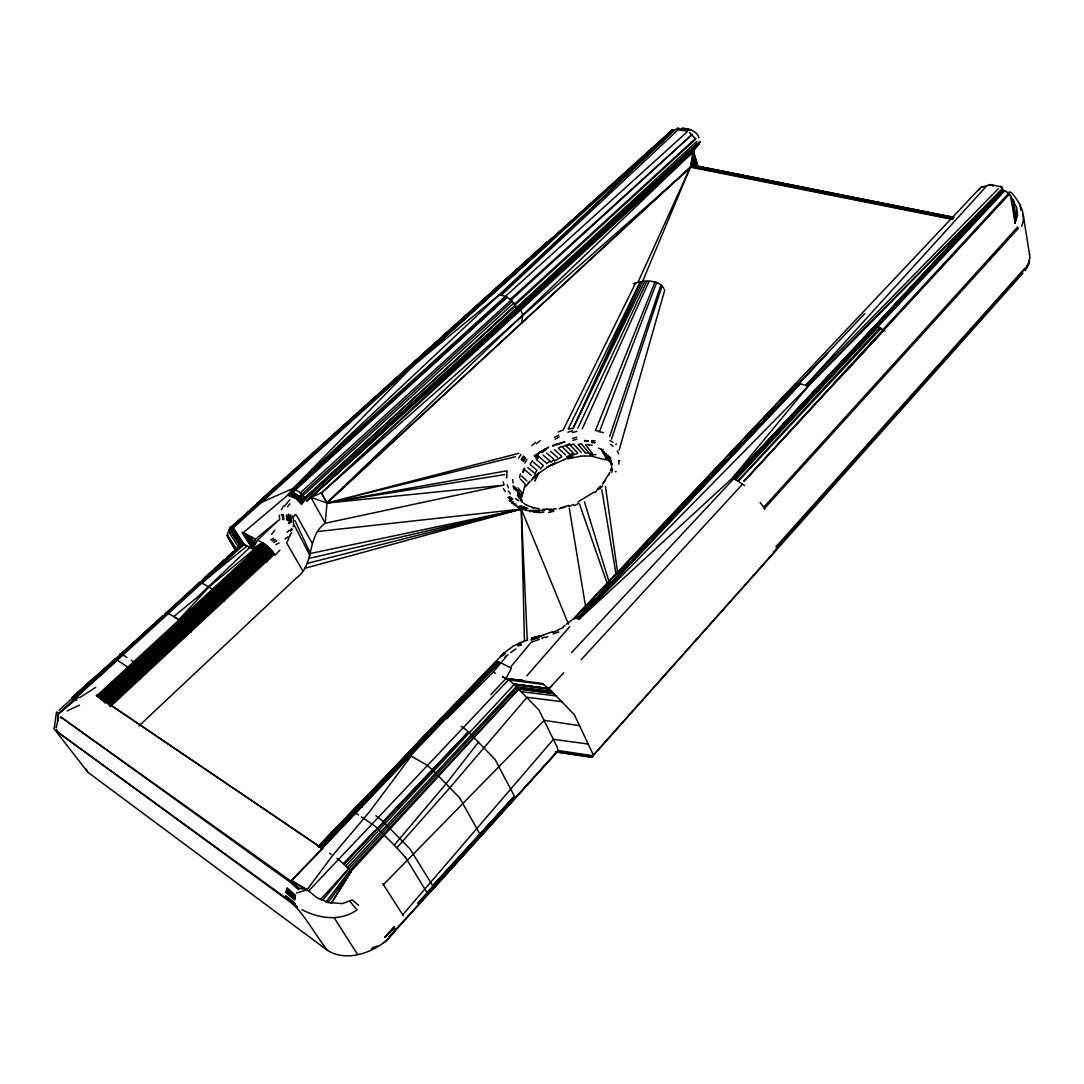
<?xml version="1.0" encoding="UTF-8"?>
<svg xmlns="http://www.w3.org/2000/svg" width="1084" height="1084" viewBox="0 0 1084 1084"><rect width="100%" height="100%" fill="white"/><g stroke="black" fill="none" stroke-linecap="round" stroke-linejoin="round"><path stroke-width="1.5" d="M57.371 722.649L58.238 712.716L56.476 711.998L54.2 728.922L87.818 772.242L327.639 950.492C346.135 961.982 371.338 953.27 386.595 940.438M227.288 535.225L236.082 548.992M266.894 562.122L260.58 554.452L252.843 548.992L243.128 532.786L287.666 495.225L295.553 498.328L298.71 495.835L296.379 498.911L301.542 504.426L305.566 499.331L700.169 141.489L693.353 151.57L693.015 165.595L321.298 493.003L327.016 503.03L503.098 485.239L325.2 523.233C306.108 536.797 315.322 564.574 296.217 578.124L138.915 725.941M56.327 727.608L57.005 723.638M522.027 497.149L522.217 493.505M546.471 242.992L547.745 241.664L550.32 241.434L259.618 503.193L327.26 441.188L229.794 528.233M286.975 887.782L295.525 895.384L294.658 900.018L285.742 892.444M698.909 137.898C697.405 131.313 689.004 128.305 682.988 128.468M611.552 467.272L611.674 465.239M306.609 501.214L693.353 151.57L692.473 165.784L953.215 217.776M1010.396 195.405L1016.48 207.301L1015.152 223.277L1010.396 195.405L1006.738 191.882L1002.321 189.93L862.986 338.953M406.446 370.254L409.969 365.552L413.505 365.457L499.074 294.97C507.068 295.539 514.317 301.162 516.729 308.805L306.704 501.133M698.313 144.795L518.057 310.092L321.298 493.003L693.353 151.57L691.944 166.042L952.701 218.019M57.791 721.646L58.658 713.028M1029.475 258.71L1028.228 265.133L1025.207 270.607M507.027 470.93L506.716 478.044M697.635 165.947L693.353 151.57L690.4 167.126L326.677 502.881L693.353 151.57L691.429 166.34L952.199 218.331M71.774 699.641L71.869 698.936M71.869 698.909L72.167 697.622L92.899 678.787L95.69 679.885L244.171 544.507L253.805 549.602L262.409 542.623L269.32 547.854L275.065 555.171L279.902 550.103M74.579 695.481L74.403 696.606M697.879 166.99L693.353 151.57L690.901 166.719L951.684 218.697M587.813 756.375L590.888 757.12A10.257 3.347 42.5 0 1 591.498 757.079L592.799 756.131L592.731 753.705M254.632 538.667L252.843 548.992L262.409 542.623L257.518 540.13L252.843 548.992L242.071 532.258L255.512 539.1L278.724 520.13L257.518 540.13M522.515 494.981L525.171 483.965L520.32 479.087M441.337 719.126L442.949 717.269L446.947 718.624L493.139 672.08L505.822 657.026M114.05 660.671L114.389 659.262M119.403 656.525L120.148 653.964M119.782 654.993L152.844 624.858M611.308 470.144L611.796 468.017M611.85 472.299L612.623 469.237M519.521 477.624L520.456 473.965M119.646 655.508L127.045 648.584M1028.824 263.669L1029.461 261.217M610.482 470.849L611.078 468.613M255.512 539.1L252.843 548.992L242.626 532.529M1028.418 263.832L1029.109 261.325M164.971 614.1L165.798 612.555M619.113 450.131L664.587 290.675L664.235 289.36M776.347 545.929L776.32 550.076L773.502 551.756M1028.337 264.604L1029.095 262.125M793.569 386.541L795.764 383.831L800.168 383.763M362.259 807.241L358.438 805.534L357.164 807.038M644.79 281.271L573.043 428.465L568.124 429.115L640.265 281.854C647.568 280.634 656.294 280.512 662.08 285.864L611.525 439.21M609.709 436.364L660.983 284.875M198.223 583.748L198.873 582.352L200.35 582.338L167.071 612.731L165.649 612.623M114.267 659.75L72.045 697.798M229.672 528.545L227.369 534.52A24.647 6.829 46.7 0 0 227.288 534.886L236.095 548.761M229.713 528.436L240.431 545.076L240.16 545.767L229.401 529.222L240.106 545.862L239.591 547.095M1015.342 222.166L1017.646 214.971L1016.48 207.301M656.701 282.572L599.642 431.066L595.17 430.565M512.231 799.464L514.683 798.8L514.168 795.751L494.981 759.369L468.396 731.849L432.408 769.708L426.446 764.857L411.202 756.036C409.684 754.532 404.508 753.407 406.012 757.12M595.726 429.874L654.98 282.043M232.897 527.583L244.171 544.507L241.204 543.924L235.485 549.588M1021.562 226.312C1027.049 214.28 1019.272 201.57 1011.453 192.654L1009.231 191.827M978.567 190.432L980.614 187.654L983.31 186.543M287.26 542L288.723 538.463M640.265 281.854L573.043 428.465L642.541 281.488L690.4 167.126L952.822 219.483M522.718 471.757L524.277 468.112M608.707 475.022L609.791 472.516L602.731 483.884L605.157 480.781M523.125 472.488L524.751 468.871M1026.385 267.22L1027.51 264.726M649.14 281.176L582.257 428.803M633.368 283.642L637.948 282.328L690.4 167.126L327.016 503.03L325.2 523.233L310.959 497.38L700.142 141.814M54.214 728.34L54.647 727.432M577.88 428.139L646.972 281.163M635.658 282.924L563.179 430.036L558.314 431.933M293.019 526.688L294.008 524.724M1026.291 267.965L1027.524 265.539M490.862 694.668L506.038 678.476L511.431 668.15M520.252 306.718L520.51 305.823L517.38 308.235M60.23 717.933L61.016 717.188L290.973 881.143L299.17 888.528L306.311 889.151M512.285 301.338L301.813 494.358L297.964 500.171L513.789 303.1M523.491 461.554L525.537 457.949M433.356 888.744L432.259 885.032L410.023 848.921L382.232 820.737M293.574 517.014L294.834 514.805M522.732 460.876L524.805 457.258M524.859 463.003L526.919 459.426M521.96 460.212L524.046 456.608M521.174 459.602L523.301 455.985M281.339 509.697L283.493 506.12M518.721 458.017L520.97 454.399M289.347 523.748L290.62 521.716L290.282 516.282M521.526 323.249L522.732 315.024L520.821 309.861L518.057 310.092L520.198 306.813M288.412 523.287L289.74 521.214L288.656 513.992M257.436 504.168L257.165 503.139L547.488 241.8M592.582 756.456L557.759 751.266L433.343 888.772M525.347 486.811L530.022 481.31L527.759 483.586M530.103 464.087L532.556 460.673M92.831 678.841L71.978 698.259M296.46 893.04L307.097 889.693L316.799 897.66L328.032 902.484L351.04 871.333L518.735 689.112L553.87 693.543L574.398 714.776L592.718 753.678M301.095 503.708L303.263 500.808L300.58 502.99L304.672 497.841L299.306 491.987L293.33 488.274L259.618 503.193M307.097 889.693L332.693 855.384L369.549 811.753L411.202 756.036M295.553 498.328L297.91 495.198L294.685 497.759L297.057 494.616L293.791 497.258L296.203 494.074L292.897 496.811L295.349 493.559L291.989 496.404L294.509 493.112L291.095 496.052L293.656 492.678L290.214 495.74L295.431 489.277L506.689 297.124L294.712 488.87M326.162 901.902L350.037 870.316L518.599 688.977M271.691 534.277L274.767 530.212M667.324 134.985L671.524 130.134M284.482 506.174L289.807 499.738M405.064 856.821L394.237 845.114L446.296 783.502L478.627 741.984M230.011 527.664L240.77 544.317M290.634 531.458L292.26 529.385M534.331 474.06L536.932 470.754M371.406 949.313L372.869 947.47L377.611 945.953M287.504 506.716L289.902 503.762M289.943 530.794L291.677 528.707M322.409 900.465L348.669 868.948L517.298 687.703L552.555 692.256M384.847 937.362L394.129 927.105L394.535 927.755L384.847 937.362L393.98 926.888M302.897 495.564L298.696 500.862L301.596 498.599L299.401 501.54L304.672 497.841L305.566 499.331M304.103 497.082L300.024 502.271L515.252 305.376L488.057 330.322M396.879 847.756L450.199 787.377L527.027 697.324L562.068 701.66M402.733 914.788L553.436 739.329L588.355 744.058M599.858 489.06L602.663 485.754M240.811 544.263L230.242 527.393M526.824 675.82L569.791 626.552M776.672 547.406L1025.017 268.778M776.51 549.561L591.607 757.052L556.756 751.889A10.257 3.252 42.9 0 0 556.309 751.944L555.902 751.944A8.604 2.737 43.1 0 1 555.658 751.917M1022.971 273.141L592.149 756.835L557.366 751.632L388.953 937.01M776.429 546.309L1025.003 268.1M386.798 940.221L395.375 930.722L394.874 928.378M852.159 364.129L1009.326 193.914L744.071 481.201L883.067 329.821M535.659 458.166L538.518 454.995M764.735 509.426L763.759 507.285L1017.754 226.895M764.396 508.545L1018.377 228.331M426.391 895.492L427.652 894.964L427.15 892.782L514.412 796.361L417.503 903.297M289.862 534.927L291.745 532.854M320.525 899.625L348.492 868.785L346.067 866.36M986.101 186.502L805.737 385.362L800.29 383.777L578.273 619.127L800.29 383.777M432.977 886.36L438.492 880.127M667.378 134.592L669.56 132.194M514.372 796.252L432.679 885.764L479.995 834.26L459.643 797.865M499.9 657.5L502.949 654.167M468.6 732.052L343.926 864.233L345.932 866.224M838.393 379.468L883.514 330.173L884.991 330.959M507.61 679.356L507.962 679.587A6.612 2.168 43.9 0 1 508.45 679.912L511.025 681.809A6.341 2.087 43.9 0 1 511.567 682.242L513.775 684.221L548.992 688.733L563.694 672.744M253.805 549.602L208.995 586.972L178.914 619.682L167.139 612.758L189.293 592.609M581.159 659.736L742.296 484.44M345.674 865.967L514.141 684.56L549.344 689.072M861.739 340.349L1001.508 189.741L578.897 619.438L732.405 478.044L875.913 325.43L882.837 329.631L1008.689 193.331M744.071 481.201L883.514 330.173L882.837 329.631M880.113 327.476L737.77 480.984L744.627 485.646M347.327 867.62L516.255 686.646L551.499 691.199M998.323 188.711L805.737 385.362L808.108 386.392L732.405 478.044L735.738 479.629L878.203 326.365M847.349 369.671L883.88 330.39M1002.321 189.93L733.218 478.356L876.116 325.498M571.485 652.676L876.522 325.634M735.304 479.385L1004.787 190.811M805.439 376.704L577 618.585L864.693 313.642M830.005 374.414L732.811 478.179L1001.508 189.741L807.323 385.972M877.362 325.986L734.464 478.925L1003.974 190.445M738.15 481.296L881.197 328.262M343.98 864.287L468.451 731.903L383.18 821.618M821.022 359.861L802.39 379.685L827.431 353.14L798.529 383.451M574.276 619.059L577.758 615.36M583.558 609.208L594.005 598.111M600.97 590.726L610.265 580.875M617.23 573.477L628.828 561.16M634.641 555.008L647.405 541.458M652.053 536.526L665.982 521.756M668.3 519.29L683.394 503.274M685.711 500.808L708.922 476.174M711.253 473.708L725.182 458.938M728.665 455.239L741.429 441.689M744.911 437.99L758.841 423.221M762.323 419.522L775.087 405.972M779.735 401.039L792.499 387.489M539.317 456.581L536.377 459.697L542.989 465.185M531.241 480.51L537.217 474.507M308.71 890.913L508.45 679.912L543.585 684.397M573.409 619.059L979.855 188.345M489.047 670.4L497.502 661.592L320.444 847.39L321.176 847.783L498.179 661.768L489.724 670.589M321.176 847.783L321.894 848.203L498.884 661.985L490.456 670.833M300.959 886.346L291.826 880.249L499.643 662.283L491.228 671.131M383.221 821.658L432.408 769.708M319.834 847.105L496.892 661.525L488.464 670.332M374.373 831.049L343.343 863.677L343.926 864.233M357.571 805.629L318.168 846.821L357.883 805.548M406.622 754.613L442.164 717.418M319.319 846.929L442.57 717.31M358.262 805.534L407.028 754.545M487.922 670.332L496.337 661.525L443.017 717.283M406.297 754.749L441.838 717.594M319.089 845.737L503.599 653.408M318.94 845.94L357.192 806.062M405.89 755.25L495.876 661.606M382.625 779.789L337.287 827.051M386.094 776.171L441.337 718.597M366.392 797.119L340.742 823.826M369.874 793.502L382.611 780.209M390.728 771.754L405.795 756.049M444.779 715.467L458.559 701.091M466.594 692.703L481.526 677.134M450.578 710.02L457.462 702.839M472.394 687.27L476.974 682.486M318.872 846.238L334.983 829.45M318.886 846.59L333.845 831.021M411.527 750.087L418.397 742.919M422.99 738.15L439.034 721.443M374.59 789.138L381.541 781.903M395.43 767.418L398.912 763.8M323.574 842.227L332.788 832.661M345.444 819.49L357.219 807.241M427.638 733.895L432.218 729.125M328.344 837.946L330.647 835.561M513.748 684.18L548.924 688.679L552.095 685.4M597.84 489.087L600.604 486.242M291.826 880.249L322.653 848.704L96.34 695.345L322.558 848.636M383.438 884.666L544.222 720.359L579.777 725.684M540.225 468.925L543.26 465.903M287.111 532.244L289.225 530.144M249.713 547.488L197.369 597.189L173.765 616.539L183.128 622.853L191.272 632.013M597.433 489.25L600.251 486.54M288.195 537.745L290.39 535.645M499.887 295.051L674.898 129.741L679.112 128.535M501.228 295.322L677.92 129.917M194.713 587.514L193.318 588.761M107.831 703.651L272.111 550.929L264.144 558.274M108.508 704.464L272.748 551.742L264.767 559.073M109.728 705.982L273.873 553.287L265.919 560.631M110.283 706.714L274.387 554.059L266.434 561.39M104.389 702.378L270.038 548.599L262.057 555.929M105.162 703.204L270.756 549.358L262.775 556.702M107.126 702.852L271.461 550.157L263.48 557.488M109.132 705.223L273.344 552.528L265.377 559.872M99.742 697.879L265.553 544.574L257.558 551.892M100.514 698.57L266.298 545.157L258.317 552.474M101.286 699.288L267.043 545.78L259.062 553.111M533.694 477.881L537 474.806M118.657 656.85L116.015 659.248L120.31 655.264L73.536 697.92L72.601 697.581L115.636 659.113L130.27 668.692L140.161 679.261M97.614 696.131L263.453 543.179L255.472 550.496M98.305 696.673L264.144 543.599L256.149 550.916M98.996 697.242L264.848 544.073L256.867 551.39M301.813 494.358L296.379 498.911M516.336 307.815L696.795 141.435M96.964 695.643L262.816 542.827L254.835 550.144M261.556 558.016L264.049 555.726M515.022 305.01L695.806 139.037L689.438 132.546M259.821 553.775L267.802 546.431L102.059 700.02L96.435 695.264M260.58 554.452L268.547 547.122L102.845 700.792L102.167 700.115M117.058 658.273L117.79 657.609M120.541 655.061L242.775 543.938L231.868 527.203L232.653 527.488M119.254 656.281L136.896 640.183L100.433 673.435L116.896 658.422M300.309 492.881L692.175 134.443L510.225 299.401M514.507 304.17L695.494 138.467M517.718 307.964L697.364 143.373M261.325 555.184L269.32 547.854L103.712 701.673M78.075 692.974L74.457 696.28L78.062 693.069M82.899 688.557L88.942 683.042M126.571 649.641L118.942 656.592M127.275 649.004L131.625 645.021M123.874 652.107L121.598 654.14L127.004 657.473M171.164 609.032L195.106 587.149M136.896 640.183L121.598 654.14L120.338 653.882M95.338 679.668L59.024 713.286L75.677 699.302L74.159 698.272L94.891 679.397L73.549 697.933L94.254 679.058M117.018 659.79L74.552 698.53L117.099 659.844M349.482 461.96L350.267 461.242M383.533 430.836L387.598 427.123M388.614 426.188L389.562 425.321M393.898 421.337L394.725 420.592M396.825 418.668L395.037 420.307M398.519 417.11L399.928 415.836M457.773 362.815L461.892 359.048M471.96 349.834L474.182 347.801M520.32 306.582L699.356 143.278M507.055 297.287L289.333 495.523L291.962 492.041L288.48 495.347L294.008 488.572L287.666 495.225L293.33 488.274L413.505 365.457L550.794 241.542M59.146 710.237L116.435 658.002M155.297 622.622L162.641 615.942M167.437 611.81L198.345 583.409M203.291 578.897L224.347 559.737M226.813 557.474L233.006 551.837M73.034 697.703L93.739 678.841M131.95 644.126L134.389 641.904M136.841 639.668L139.28 637.446M141.733 635.224L162.532 616.281M203.169 579.235L208.114 574.737M214.307 569.1L234.103 551.065M167.058 612.731L242.775 543.938L240.824 545.442L242.559 543.883L231.664 527.19L592.745 202.193L549.209 241.325M116.002 659.248L167.099 612.745M94.864 679.37L74.132 698.245L94.403 679.126M304.753 497.976L515.483 305.796M504.71 474.562L327.016 503.03L310.959 497.38L699.085 143.684M520.022 307.084L698.719 144.226M233.385 527.054L228.534 531.458L238.263 546.742M294.414 488.735L505.903 296.799M72.181 697.608L93.658 678.489M257.111 504.046L272.098 490.51M274.591 488.261L280.837 482.624M285.837 478.112L304.563 461.188M308.303 457.8L313.303 453.288M318.303 448.776L338.276 430.741M340.769 428.478L345.769 423.966M349.509 420.592L370.742 401.405M373.235 399.156L378.235 394.644M380.728 392.394L403.207 372.083M405.701 369.834L409.454 366.446M386.487 387.652L412.001 364.427M417.028 359.888L434.63 343.994M438.397 340.593L466.039 315.62M471.066 311.081L489.914 294.062M492.434 291.786L521.336 265.688M523.843 263.412L545.211 244.117M412.286 364.725L672.974 129.687M411.906 365.078L548.911 241.353M687.378 131.692L293.33 488.274L674.898 129.741L233.317 527.786M256.949 503.884L547.637 241.718M239.618 519.507L229.578 528.789L240.296 545.428M242.071 517.529L248.29 511.702M250.77 509.466L411.121 365.105M410.85 365.159L548.531 241.407M411.473 365.078L672.202 129.85M411.798 365.064L501.174 284.455M232.057 527.285L549.425 241.339M413.058 365.308L550.564 241.488M531.851 445.632L535.428 442.407M542.014 452.8L548.667 447.109L534.222 455.741L534.764 456.567L541.146 451.079L541.593 451.947L544.859 449.006L545.266 449.874M82.858 688.76L88.874 683.367M533.328 478.125L536.743 475.063M500.822 656.145L503.979 653.313M422.15 355.566L433.519 345.471M438.573 340.986L441.107 338.736M460.05 321.907L465.104 317.422M547.705 242.017L552.799 237.599M564.263 227.64L574.439 218.805M501.228 656.01L504.385 653.286M503.315 653.584L513.098 646.186M532.908 478.274L536.431 475.253M239.049 541.973L240.838 540.469L241.827 542L240.797 542.867L238.385 541.621M596.701 490.198L599.574 487.814M59.024 713.286L78.414 697.093M546.729 463.695L550.022 460.985L543.111 455.144M200.526 582.379L201.76 582.921L246.976 546.079L240.797 542.867M536.444 443.695L540.198 440.632M285.051 539.087L287.639 537.014M382.937 943.337L386.432 940.587L558.043 750.534L557.23 747.161L538.87 709.912L513.775 684.221M502.258 655.915L505.429 653.489M594.018 492.136L578.002 501.824M540.062 472.353L547.312 467.421M550.577 462.34L554.059 459.846M566.282 624.235L573.978 618.476L795.764 383.831L795.141 384.183M510.55 652.69L515.943 648.909M562.921 626.891L565.049 625.4M594.398 492.637L596.525 491.147M295.349 515.483L296.244 514.873L312.016 542.962M79.43 697.811L95.744 687.324M554.534 461.079L561.81 456.771M505.022 656.674L508.111 654.817M574.263 505.781L578.937 503.166M555.062 439.223L559.154 436.947M549.412 465.89L546.675 467.394L563.612 459.955M535.482 480.551L534.846 480.903L538.328 474.318M513.22 646.159L520.415 642.378M270.634 539.9L273.656 538.287M275.824 544.696L279.103 542.935M561.946 446.229L558.274 448.193L565.482 454.873M272.138 541.106L275.282 539.439M554.507 437.38L558.788 435.104M328.032 902.484L342.368 903.609L352.205 900.005L358.587 905.275M273.629 542.447L276.854 540.74M114.579 659.045L115.636 659.113M550.943 465.253L553.585 463.735M551.092 465.28L555.238 463.261M615.644 444.44L616.579 443.993M67.1 710.914L79.471 705.156M569.005 506.553L573.775 504.399M557.718 630.021L562.962 627.663M550.767 465.131L554.994 463.044M310.959 497.38L321.42 492.773L327.016 503.03L506.106 470.93M433.112 888.975L432.15 889.097M569.669 443.681L562.244 447.001L569.466 453.898M566.363 456.784L573.748 453.871M569.94 444.481L566.241 445.998L573.45 453.153L569.764 454.616M552.474 631.715L542.705 635.251M988.716 184.985L991.02 184.619L1002.564 187.193M552.637 632.406L557.948 630.4M395.213 930.885L393.871 930.817M257.165 503.139L258.385 502.881M563.368 459.806L567.352 458.342M539.276 639.411L531.106 642.365L510.252 667.554L500.442 662.663M570.374 455.808L577.691 453.369M567.108 458.071L570.956 456.73M517.42 644.994L520.943 643.788M573.924 444.006L570.252 445.267L577.406 452.678M520.483 642.622L524.128 641.403M531.133 640.129L539.371 637.419M572.975 440.443L576.823 439.183M553.152 633.883L558.883 632.013M572.65 438.478L576.647 437.191M556.851 751.862L558.043 750.534L592.921 755.724M567.88 432.231L572.569 430.754M531.201 639.546L539.493 636.918M564.547 506.702L569.086 505.32M559.236 508.748L564.181 507.244M479.697 837.309L480.063 834.423M531.621 638.368L539.981 636.023M304.563 568.368L521.282 509.046L525.862 509.778M981.21 187.261L991.02 184.619L993.215 186.177M531.824 638.151L540.198 635.929M524.073 641.064L527.691 640.116M518.03 645.928L521.485 645.021M572.393 432.543L576.986 431.337M518.789 453.315L327.016 503.03L515.537 456.689M307.45 563.314L521.282 509.046L568.45 624.086M567.894 458.654L571.986 457.611M532.041 638.056L543.125 635.373M532.298 638.056L540.713 636.037M548.49 512.556L553.788 511.282M568.016 458.6L580.767 456.296M309.401 558.328L521.282 509.046L527.258 640.17M533.978 637.839L540.997 636.267M534.277 638.083L537.081 637.473M581.62 443.749L578.097 444.508L585.048 452.434M524.439 640.752L521.282 509.046L310.376 553.504L294.97 520.483M241.447 543.829L230.702 527.163L241.447 543.829L232.057 529.29M549.249 510.645L554.371 509.602M547.813 636.742L542.068 637.88L542.135 638.598M560.482 507.813L565.171 506.933M638.286 282.26L642.541 281.488M690.969 129.931L681.348 128.779M619.641 460.537L618.666 460.714L618.91 464.209M569.872 457.285L572.908 456.784M585.374 453.126L588.734 452.706L581.891 444.494M538.585 512.705L543.789 512.095M317.964 531.472L521.282 509.046M677.229 128.061L678.76 128.291M281.257 514.805L282.301 514.71L282.775 519.629M588.856 444.467L585.577 444.765L592.257 453.207L589.059 453.397M580.441 456.296L584.168 455.971M544.873 510.401L525.212 510.456M553.274 508.965L556.404 508.735M533.897 512.285L538.992 512.014M546.566 509.304L551.322 509.06M539.412 511.35L529.412 511.526M349.847 901.332L357.015 909.842C340.782 921.725 318.723 918.649 301.989 909.652M589.764 454.589L595.929 454.657M231.149 527.149L241.922 543.829M589.113 445.253L592.216 445.226M584.588 456.052L588.626 456.066M615.17 471.675L616.105 471.675M591.661 440.7L595.035 440.754M542.813 509.195L547.014 509.25M952.565 217.207L693.53 165.5L693.353 151.57L696.511 166.245L693.015 165.595L953.73 217.64M682.703 128.508L684.018 128.617M523.477 680.711L506.038 678.489L502.556 676.85L506.038 678.476L523.477 680.711L519.019 679.587M589.52 455.957L593.029 456.323M521.363 691.714L556.268 695.914M679.221 130.121L687.215 131.11M541.905 683.381L506.648 678.814M513.464 683.923L548.829 688.584L553.87 693.543L518.315 688.692M682.242 128.346L691.484 130.039M592.013 456.269L605.048 459.752M555.36 751.876L590.035 757.052M680.82 129.01L688.828 130.202M681.904 128.603L689.898 129.931M539.331 508.87L531.959 507.312M526.512 509.168L517.705 507.366M682.446 128.508L690.44 129.89M1001.264 186.434L1000.491 186.312L1003.147 190.161M231.664 527.19L242.775 543.938M599.018 431.744L603.314 432.557M953.988 217.423L694.072 165.445L693.353 151.57L697.608 166.475M698.164 166.584L761.171 179.267M764.491 179.93L782.729 183.602M786.049 184.266L804.287 187.938M807.607 188.602L825.845 192.275M829.165 192.952L842.431 195.621M850.723 197.288L863.989 199.957M872.281 201.624L885.547 204.293M893.839 205.96L907.105 208.629M915.397 210.296L923.676 211.976M936.942 214.646L945.234 216.312M523.45 507.326L527.854 508.206M698.584 166.922L706.876 168.603M720.142 171.272L728.421 172.939M741.686 175.622L749.979 177.288M763.244 179.958L766.551 180.635M784.789 184.307L788.109 184.985M806.347 188.657L809.653 189.321M522.705 507.827L514.453 505.374M318.913 846.821L319.902 847.132M598.558 448.207L603.246 449.738M520.035 505.74L524.195 506.892M233.006 527.637L243.981 544.412M533.762 508.071L526.282 504.914M511.607 503.125L515.266 504.792M516.12 504.277L509.141 500.632M306.013 888.975L300.851 886.549L306.203 889.11M506.824 679.018L509.372 680.305M493.139 672.08L495.456 673.259M605.102 459.006L607.135 460.036M304.618 888.257L291.582 881.522L299.17 888.528M208.196 586.62L216.651 592.067L224.645 601.159M201.76 583.029L208.995 586.972M461.188 726.321L463.424 727.743A34.038 10.203 44.2 0 0 464.087 728.218L468.396 731.849M510.036 500.144L513.342 502.109M358.506 814.951C357.219 814.382 350.918 809.328 351.189 813.515M609.94 440.497L612.921 442.299M375.904 815.764L382.029 820.547M361.514 816.875L375.037 826.171L394.237 845.114M131.259 660.278L138.969 666.267L145.771 674.072M735.738 479.629L737.188 480.564M542.732 683.841L548.829 688.584M329.522 853.244L331.284 854.436M77.492 696.456L78.346 697.066M76.91 700.156L75.812 699.383M515.618 498.681L518.694 500.876M60.975 717.134L290.16 882.132L298.398 889.598M295.444 905.018L57.804 732.188L297.246 907.2L286.135 897.62C303.29 911.563 313.845 933.039 327.639 950.492M336.934 858.257L343.14 863.474M610.604 444.318L613.083 446.202M508.017 497.475L510.943 499.71M508.938 497.068L511.878 499.345M509.914 496.784L512.827 499.074M285.878 896.685L295.105 904.097M285.729 895.696L294.862 903.162M533.314 462.204L539.724 467.543M539.656 457.326L546.417 463.003M530.455 464.806L536.661 470.036M523.707 503.057L526.553 505.483M546.729 453.126L553.748 459.128M527.854 467.556L533.829 472.651M285.932 891.292L294.726 898.893M550.482 451.269L557.61 457.489M525.523 470.361L531.255 475.375M286.19 890.127L294.916 897.742M286.542 888.948L295.173 896.563M554.344 449.643L561.512 456.079M432.435 769.735L459.602 797.797M521.756 476.147L526.905 481.052M349.793 870.073L348.492 868.785M349.956 870.235L351.04 871.333M574.222 444.765L581.281 452.421M760.141 502.42L763.759 507.285M662.08 285.864L663.72 288.127M608.937 456.784L607.663 455.28L611.633 464.074M518.071 487.841L521.946 492.8M508.206 490.903L510.347 493.694M517.393 495.402L519.412 498.274M518.03 490.632L521.526 495.659M87.818 772.242L85.853 768.678M405.064 856.834L405.552 857.566M230.892 527.136L241.678 543.802M229.998 527.718L240.743 544.385M382.801 883.663L403.343 915.736M295.864 905.804L296.325 906.522M241.204 543.924L230.553 527.203L241.325 543.87M227.274 535.32A20.068 5.515 47.1 0 1 227.342 535.821A18.753 5.135 47.1 0 1 227.491 536.404L236.19 550.577M233.317 546.58L235.905 550.631M334.089 917.606L357.503 954.381M405.646 857.701L427.15 892.782M503.423 488.64L505.185 491.553M235.811 550.699L228.277 538.179M519.168 497.109L520.957 500.131M243.453 532.949L252.843 548.992L252.301 537.474M286.582 542.827L302.775 570.875M601.268 449.67L606.783 459.331M617.202 450.93L618.774 453.789M609.872 456.757L610.834 458.532M518.965 495.984L521.783 501.228M244.537 533.504L252.843 548.992L251.976 537.298M603.68 451.337L608.937 461.201M294.455 525.428L310.01 555.889M56.463 729.491L58.373 733.312M245.363 533.924L252.843 548.992L251.19 536.892M605.821 453.207L610.78 463.288M245.824 534.155L252.843 548.992L250.58 536.58M519.995 498.491L521.214 501.174M519.602 497.773L516.092 487.949M507.163 484.711L508.504 487.868M246.854 534.683L252.843 548.992L249.185 535.875M611.633 463.491L609.181 457.529L610.78 460.985M247.396 534.968L252.843 548.992L248.602 535.577M612.053 464.494L610.36 459.955L610.942 461.757M513.017 485.944L514.168 489.196M579.534 504.223L607.812 585.197M290.485 514.805L291.433 522.231M517.515 491.973L518.586 495.28M513.884 486.35L514.941 489.643M514.656 486.824L515.699 490.144M584.439 501.797L609.303 582.596M292.165 515.848L292.721 517.84M503.193 481.77L504.101 485.022M694.587 165.473L693.353 151.57L697.256 165.866M695.088 165.567L693.353 151.57L697.337 167.004M695.589 165.716L693.353 151.57L696.931 166.597M693.353 151.57L696.064 165.947M517.664 489.914L522.054 501.946M601.837 489.832L616.064 574.425M569.29 508.274L585.807 607.975M1023.188 214.659L1029.692 255.458M1029.421 253.832L1029.57 254.835M1020.071 204.998L1020.816 210.011M605.455 486.377L617.623 572.704M512.637 479.48L513.071 482.949M611.186 462.516L611.417 464.467M521.96 499.981L522.231 502.326M283.33 514.683L283.832 519.656M286.447 514.995L286.908 520.157M1013.134 199.7L1015.152 223.277L1013.879 201.082M287.45 515.212L287.897 520.456M279.306 515.185L279.699 519.9M288.439 515.51L288.845 520.808M611.186 462.882L611.335 464.941M1029.759 256.258L1029.8 258.724M293.385 518.477L293.466 524.046M240.54 544.832L229.876 528.043L240.512 544.873M351.202 871.482L331.27 903.27L351.202 871.482M299.482 496.499L297.219 499.521L300.227 497.19L299.482 496.499M535.631 475.388L532.407 478.356L539.466 472.583L535.631 475.388M556.661 443.979L553.003 446.337L552.61 445.429L564.832 441.716L557 444.901L556.661 443.979M241.109 543.978L230.458 527.244L241.041 544.005M588.219 440.931L584.737 441.364L584.615 440.416L588.219 440.931M594.913 442.665L591.715 442.611L591.674 441.676L594.913 442.665"/></g></svg>
